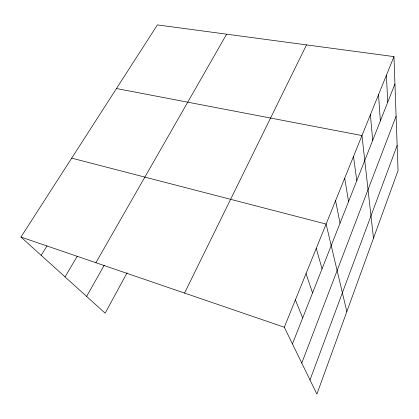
<?xml version="1.0" encoding="UTF-8"?>
<svg xmlns="http://www.w3.org/2000/svg" width="419" height="419" viewBox="0 0 419 419"><rect width="100%" height="100%" fill="white"/><g stroke="black" fill="none" stroke-linecap="round" stroke-linejoin="round"><path stroke-width="0.63" d="M309.997 379.944L397.149 145.435M301.774 363.074L396.096 116.215M292.436 343.92L394.934 83.947M393.954 56.607L398.05 170.554L316.895 394.096L284.307 327.234L393.954 56.607L157.403 24.904L20.95 237.054L105.148 313.171L127.098 272.779M184.538 293.075L306.519 44.891M86.618 296.422L104.205 265.258M95.899 262.718L226.632 34.185M65.039 276.912L77.222 256.245M41.182 255.349L47.001 245.932M116.477 88.535L361.964 135.557L373.491 238.196M71.707 158.146L326.102 224.071L346.843 311.605M20.95 237.054L284.307 327.234M295.39 299.878L302.68 317.937M306.032 273.607L312.543 292.923M316.261 248.357L322.043 268.825M335.572 200.701L340.034 223.186M344.696 178.185L348.566 201.555M353.484 156.486L356.805 180.662M370.391 114.759L372.69 140.365M378.525 94.689L380.352 120.929M386.37 75.32L387.764 102.131"/></g></svg>
